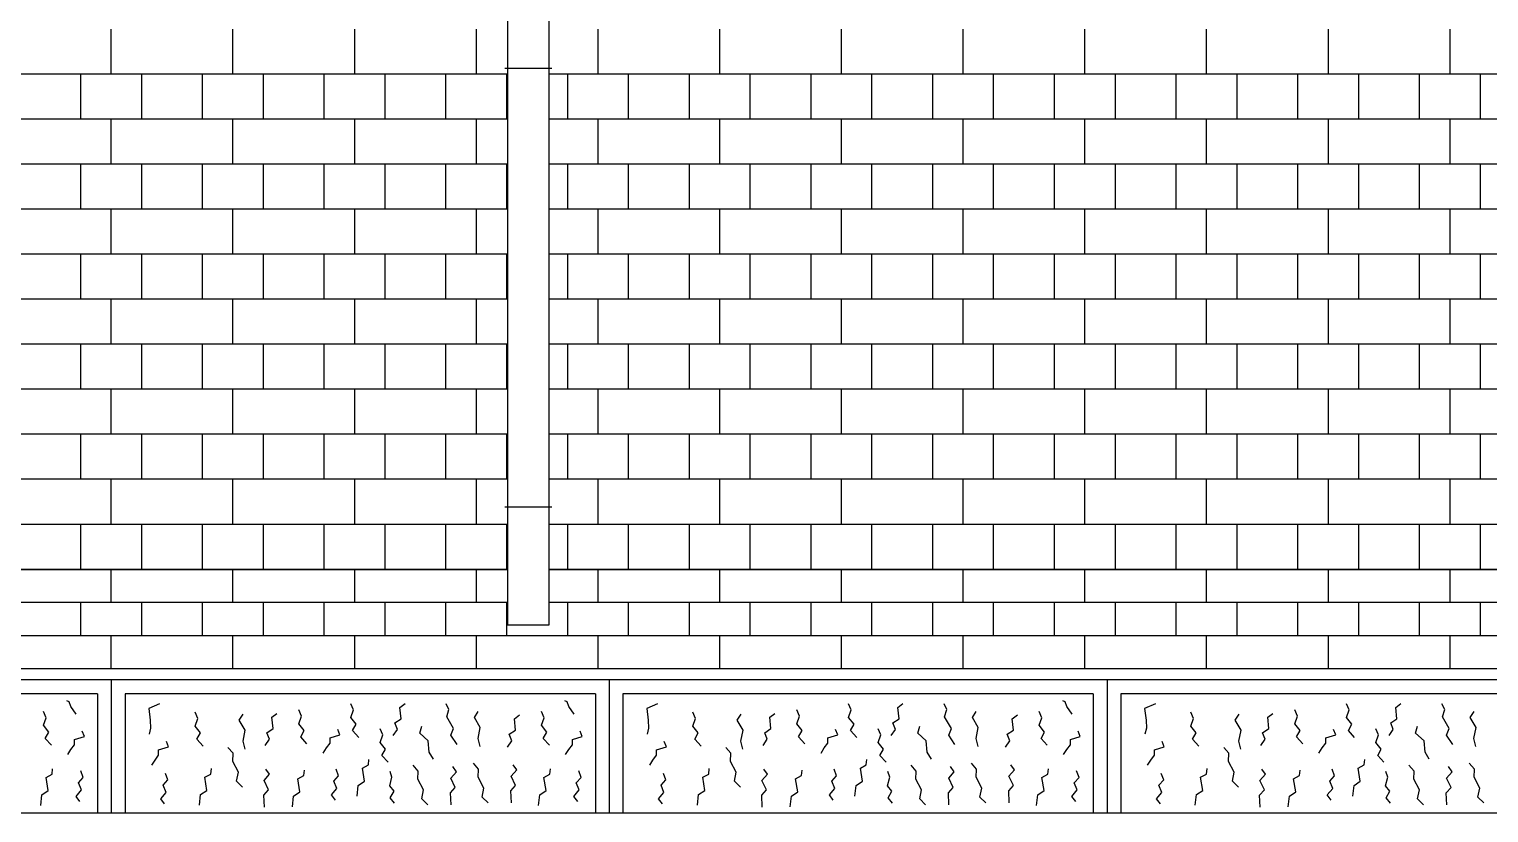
# Model space of a CAD drawing. Extents: x 177441 to 211081, y -129942 to -106182.
# Drawn here: x 199495 to 202133, y -121030 to -119613 of the extents above; entities that cross this region are included whole.
import ezdxf

# ---------------------------------------------------------------- set-up
doc = ezdxf.new("R2010")
doc.units = 0
doc.header["$LTSCALE"] = 50
doc.header["$MEASUREMENT"] = 0
for name, color, linetype in [('COL', 2, 'CONTINUOUS'), ('ele-3', 6, 'CONTINUOUS'), ('h', 5, 'CONTINUOUS'), ('HAT', 5, 'CONTINUOUS'), ('W-2', 2, 'CONTINUOUS'), ('WID', 4, 'CONTINUOUS')]:
    doc.layers.add(name, color=color, linetype=linetype)

msp = doc.modelspace()

# ---------------------------------------------------------------- linework, layer by layer
at = {"layer": 'COL'}
for p, q in [((200439.6, -119684.5), (200354.6, -119684.5)), ((200439.6, -119684.5), (200354.6, -119684.5)), ((200439.6, -120477.5), (200354.6, -120477.5))]:
    msp.add_line(p, q, dxfattribs=at)
at = {"layer": 'ele-3'}
for p, q in [((191614.5, -120589.6), (199639.7, -120589.6)), ((199639.7, -120589.6), (192457.7, -120589.6)), ((199588.3, -120589.6), (200359.6, -120589.6)), ((200359.6, -120589.6), (199588.3, -120589.6)), ((204108.3, -120589.6), (200434.6, -120589.6)), ((200434.6, -120589.6), (204108.3, -120589.6)), ((199639.7, -120649.6), (191614.5, -120649.6)), ((200359.6, -120649.6), (199588.3, -120649.6)), ((204108.3, -120649.6), (200434.6, -120649.6)), ((199639.7, -120709.6), (191539.5, -120709.6)), ((204108.3, -120709.6), (199639.7, -120709.6))]:
    msp.add_line(p, q, dxfattribs=at)
msp.add_lwpolyline([(200434.6, -120689.6), (200434.6, -115719.6), (200359.6, -115719.6), (200359.6, -120689.6), (200434.6, -120689.6)], close=True, dxfattribs=at)
for points in [[(199643.3, -120649.6), (199643.3, -120589.6)], [(199863.3, -120649.6), (199863.3, -120589.6)], [(200083.3, -120649.6), (200083.3, -120589.6)], [(200303.3, -120649.6), (200303.3, -120589.6)], [(200523.3, -120649.6), (200523.3, -120589.6)], [(200743.3, -120649.6), (200743.3, -120589.6)], [(200963.3, -120649.6), (200963.3, -120589.6)], [(201183.3, -120649.6), (201183.3, -120589.6)], [(201403.3, -120649.6), (201403.3, -120589.6)], [(201623.3, -120649.6), (201623.3, -120589.6)], [(201843.3, -120649.6), (201843.3, -120589.6)], [(202063.3, -120649.6), (202063.3, -120589.6)], [(199588.3, -120709.6), (199588.3, -120649.6)], [(199698.3, -120709.6), (199698.3, -120649.6)], [(199808.3, -120709.6), (199808.3, -120649.6)], [(199918.3, -120709.6), (199918.3, -120649.6)], [(200028.3, -120709.6), (200028.3, -120649.6)], [(200138.3, -120709.6), (200138.3, -120649.6)], [(200248.3, -120709.6), (200248.3, -120649.6)], [(200358.3, -120709.6), (200358.3, -120649.6)], [(200468.3, -120709.6), (200468.3, -120649.6)], [(200578.3, -120709.6), (200578.3, -120649.6)], [(200688.3, -120709.6), (200688.3, -120649.6)], [(200798.3, -120709.6), (200798.3, -120649.6)], [(200908.3, -120709.6), (200908.3, -120649.6)], [(201018.3, -120709.6), (201018.3, -120649.6)], [(201128.3, -120709.6), (201128.3, -120649.6)], [(201238.3, -120709.6), (201238.3, -120649.6)], [(201348.3, -120709.6), (201348.3, -120649.6)], [(201458.3, -120709.6), (201458.3, -120649.6)], [(201568.3, -120709.6), (201568.3, -120649.6)], [(201678.3, -120709.6), (201678.3, -120649.6)], [(201788.3, -120709.6), (201788.3, -120649.6)], [(201898.3, -120709.6), (201898.3, -120649.6)], [(202008.3, -120709.6), (202008.3, -120649.6)], [(202118.3, -120709.6), (202118.3, -120649.6)], [(199643.3, -120769.6), (199643.3, -120709.6)], [(199863.3, -120769.6), (199863.3, -120709.6)], [(200083.3, -120769.6), (200083.3, -120709.6)], [(200303.3, -120769.6), (200303.3, -120709.6)], [(200523.3, -120769.6), (200523.3, -120709.6)], [(200743.3, -120769.6), (200743.3, -120709.6)], [(200963.3, -120769.6), (200963.3, -120709.6)], [(201183.3, -120769.6), (201183.3, -120709.6)], [(201403.3, -120769.6), (201403.3, -120709.6)], [(201623.3, -120769.6), (201623.3, -120709.6)], [(201843.3, -120769.6), (201843.3, -120709.6)], [(202063.3, -120769.6), (202063.3, -120709.6)]]:
    msp.add_lwpolyline(points, dxfattribs=at)
at = {"layer": 'h'}
for p, q in [((199639.7, -119694.7), (191614.5, -119694.7)), ((200359.6, -119694.7), (199588.3, -119694.7)), ((204108.3, -119694.7), (200434.6, -119694.7)), ((199639.7, -119776.1), (191614.5, -119776.1)), ((200359.6, -119776.1), (199588.3, -119776.1)), ((204108.3, -119776.1), (200434.6, -119776.1)), ((199639.7, -119857.5), (191614.5, -119857.5)), ((200359.6, -119857.5), (199588.3, -119857.5)), ((204108.3, -119857.5), (200434.6, -119857.5)), ((199639.7, -119938.8), (191614.5, -119938.8)), ((200359.6, -119938.8), (199588.3, -119938.8)), ((204108.3, -119938.8), (200434.6, -119938.8)), ((199639.7, -120020.2), (191614.5, -120020.2)), ((200359.6, -120020.2), (199588.3, -120020.2)), ((204108.3, -120020.2), (200434.6, -120020.2)), ((199639.7, -120101.5), (191614.5, -120101.5)), ((200359.6, -120101.5), (199588.3, -120101.5)), ((204108.3, -120101.5), (200434.6, -120101.5)), ((199639.7, -120182.9), (191614.5, -120182.9)), ((200359.6, -120182.9), (199588.3, -120182.9)), ((204108.3, -120182.9), (200434.6, -120182.9)), ((199639.7, -120264.2), (191614.5, -120264.2)), ((200359.6, -120264.2), (199588.3, -120264.2)), ((204108.3, -120264.2), (200434.6, -120264.2)), ((199639.7, -120345.6), (191614.5, -120345.6)), ((200359.6, -120345.6), (199588.3, -120345.6)), ((204108.3, -120345.6), (200434.6, -120345.6)), ((199639.7, -120426.9), (191614.5, -120426.9)), ((200359.6, -120426.9), (199588.3, -120426.9)), ((204108.3, -120426.9), (200434.6, -120426.9)), ((199639.7, -120508.3), (191614.5, -120508.3)), ((200359.6, -120508.3), (199588.3, -120508.3)), ((204108.3, -120508.3), (200434.6, -120508.3))]:
    msp.add_line(p, q, dxfattribs=at)
for points in [[(199643.3, -119694.7), (199643.3, -119613.4)], [(199863.3, -119694.7), (199863.3, -119613.4)], [(200083.3, -119694.7), (200083.3, -119613.4)], [(200303.3, -119694.7), (200303.3, -119613.4)], [(200523.3, -119694.7), (200523.3, -119613.4)], [(200743.3, -119694.7), (200743.3, -119613.4)], [(200963.3, -119694.7), (200963.3, -119613.4)], [(201183.3, -119694.7), (201183.3, -119613.4)], [(201403.3, -119694.7), (201403.3, -119613.4)], [(201623.3, -119694.7), (201623.3, -119613.4)], [(201843.3, -119694.7), (201843.3, -119613.4)], [(202063.3, -119694.7), (202063.3, -119613.4)], [(199588.3, -119776.1), (199588.3, -119694.7)], [(199698.3, -119776.1), (199698.3, -119694.7)], [(199808.3, -119776.1), (199808.3, -119694.7)], [(199918.3, -119776.1), (199918.3, -119694.7)], [(200028.3, -119776.1), (200028.3, -119694.7)], [(200138.3, -119776.1), (200138.3, -119694.7)], [(200248.3, -119776.1), (200248.3, -119694.7)], [(200358.3, -119776.1), (200358.3, -119694.7)], [(200468.3, -119776.1), (200468.3, -119694.7)], [(200578.3, -119776.1), (200578.3, -119694.7)], [(200688.3, -119776.1), (200688.3, -119694.7)], [(200798.3, -119776.1), (200798.3, -119694.7)], [(200908.3, -119776.1), (200908.3, -119694.7)], [(201018.3, -119776.1), (201018.3, -119694.7)], [(201128.3, -119776.1), (201128.3, -119694.7)], [(201238.3, -119776.1), (201238.3, -119694.7)], [(201348.3, -119776.1), (201348.3, -119694.7)], [(201458.3, -119776.1), (201458.3, -119694.7)], [(201568.3, -119776.1), (201568.3, -119694.7)], [(201678.3, -119776.1), (201678.3, -119694.7)], [(201788.3, -119776.1), (201788.3, -119694.7)], [(201898.3, -119776.1), (201898.3, -119694.7)], [(202008.3, -119776.1), (202008.3, -119694.7)], [(202118.3, -119776.1), (202118.3, -119694.7)], [(199643.3, -119857.5), (199643.3, -119776.1)], [(199863.3, -119857.5), (199863.3, -119776.1)], [(200083.3, -119857.5), (200083.3, -119776.1)], [(200303.3, -119857.5), (200303.3, -119776.1)], [(200523.3, -119857.5), (200523.3, -119776.1)], [(200743.3, -119857.5), (200743.3, -119776.1)], [(200963.3, -119857.5), (200963.3, -119776.1)], [(201183.3, -119857.5), (201183.3, -119776.1)], [(201403.3, -119857.5), (201403.3, -119776.1)], [(201623.3, -119857.5), (201623.3, -119776.1)], [(201843.3, -119857.5), (201843.3, -119776.1)], [(202063.3, -119857.5), (202063.3, -119776.1)], [(199588.3, -119938.8), (199588.3, -119857.5)], [(199698.3, -119938.8), (199698.3, -119857.5)], [(199808.3, -119938.8), (199808.3, -119857.5)], [(199918.3, -119938.8), (199918.3, -119857.5)], [(200028.3, -119938.8), (200028.3, -119857.5)], [(200138.3, -119938.8), (200138.3, -119857.5)], [(200248.3, -119938.8), (200248.3, -119857.5)], [(200358.3, -119938.8), (200358.3, -119857.5)], [(200468.3, -119938.8), (200468.3, -119857.5)], [(200578.3, -119938.8), (200578.3, -119857.5)], [(200688.3, -119938.8), (200688.3, -119857.5)], [(200798.3, -119938.8), (200798.3, -119857.5)], [(200908.3, -119938.8), (200908.3, -119857.5)], [(201018.3, -119938.8), (201018.3, -119857.5)], [(201128.3, -119938.8), (201128.3, -119857.5)], [(201238.3, -119938.8), (201238.3, -119857.5)], [(201348.3, -119938.8), (201348.3, -119857.5)], [(201458.3, -119938.8), (201458.3, -119857.5)], [(201568.3, -119938.8), (201568.3, -119857.5)], [(201678.3, -119938.8), (201678.3, -119857.5)], [(201788.3, -119938.8), (201788.3, -119857.5)], [(201898.3, -119938.8), (201898.3, -119857.5)], [(202008.3, -119938.8), (202008.3, -119857.5)], [(202118.3, -119938.8), (202118.3, -119857.5)], [(199643.3, -120020.2), (199643.3, -119938.8)], [(199863.3, -120020.2), (199863.3, -119938.8)], [(200083.3, -120020.2), (200083.3, -119938.8)], [(200303.3, -120020.2), (200303.3, -119938.8)], [(200523.3, -120020.2), (200523.3, -119938.8)], [(200743.3, -120020.2), (200743.3, -119938.8)], [(200963.3, -120020.2), (200963.3, -119938.8)], [(201183.3, -120020.2), (201183.3, -119938.8)], [(201403.3, -120020.2), (201403.3, -119938.8)], [(201623.3, -120020.2), (201623.3, -119938.8)], [(201843.3, -120020.2), (201843.3, -119938.8)], [(202063.3, -120020.2), (202063.3, -119938.8)], [(199588.3, -120101.5), (199588.3, -120020.2)], [(199698.3, -120101.5), (199698.3, -120020.2)], [(199808.3, -120101.5), (199808.3, -120020.2)], [(199918.3, -120101.5), (199918.3, -120020.2)], [(200028.3, -120101.5), (200028.3, -120020.2)], [(200138.3, -120101.5), (200138.3, -120020.2)], [(200248.3, -120101.5), (200248.3, -120020.2)], [(200358.3, -120101.5), (200358.3, -120020.2)], [(200468.3, -120101.5), (200468.3, -120020.2)], [(200578.3, -120101.5), (200578.3, -120020.2)], [(200688.3, -120101.5), (200688.3, -120020.2)], [(200798.3, -120101.5), (200798.3, -120020.2)], [(200908.3, -120101.5), (200908.3, -120020.2)], [(201018.3, -120101.5), (201018.3, -120020.2)], [(201128.3, -120101.5), (201128.3, -120020.2)], [(201238.3, -120101.5), (201238.3, -120020.2)], [(201348.3, -120101.5), (201348.3, -120020.2)], [(201458.3, -120101.5), (201458.3, -120020.2)], [(201568.3, -120101.5), (201568.3, -120020.2)], [(201678.3, -120101.5), (201678.3, -120020.2)], [(201788.3, -120101.5), (201788.3, -120020.2)], [(201898.3, -120101.5), (201898.3, -120020.2)], [(202008.3, -120101.5), (202008.3, -120020.2)], [(202118.3, -120101.5), (202118.3, -120020.2)], [(199643.3, -120182.9), (199643.3, -120101.5)], [(199863.3, -120182.9), (199863.3, -120101.5)], [(200083.3, -120182.9), (200083.3, -120101.5)], [(200303.3, -120182.9), (200303.3, -120101.5)], [(200523.3, -120182.9), (200523.3, -120101.5)], [(200743.3, -120182.9), (200743.3, -120101.5)], [(200963.3, -120182.9), (200963.3, -120101.5)], [(201183.3, -120182.9), (201183.3, -120101.5)], [(201403.3, -120182.9), (201403.3, -120101.5)], [(201623.3, -120182.9), (201623.3, -120101.5)], [(201843.3, -120182.9), (201843.3, -120101.5)], [(202063.3, -120182.9), (202063.3, -120101.5)], [(199588.3, -120264.2), (199588.3, -120182.9)], [(199698.3, -120264.2), (199698.3, -120182.9)], [(199808.3, -120264.2), (199808.3, -120182.9)], [(199918.3, -120264.2), (199918.3, -120182.9)], [(200028.3, -120264.2), (200028.3, -120182.9)], [(200138.3, -120264.2), (200138.3, -120182.9)], [(200248.3, -120264.2), (200248.3, -120182.9)], [(200358.3, -120264.2), (200358.3, -120182.9)], [(200468.3, -120264.2), (200468.3, -120182.9)], [(200578.3, -120264.2), (200578.3, -120182.9)], [(200688.3, -120264.2), (200688.3, -120182.9)], [(200798.3, -120264.2), (200798.3, -120182.9)], [(200908.3, -120264.2), (200908.3, -120182.9)], [(201018.3, -120264.2), (201018.3, -120182.9)], [(201128.3, -120264.2), (201128.3, -120182.9)], [(201238.3, -120264.2), (201238.3, -120182.9)], [(201348.3, -120264.2), (201348.3, -120182.9)], [(201458.3, -120264.2), (201458.3, -120182.9)], [(201568.3, -120264.2), (201568.3, -120182.9)], [(201678.3, -120264.2), (201678.3, -120182.9)], [(201788.3, -120264.2), (201788.3, -120182.9)], [(201898.3, -120264.2), (201898.3, -120182.9)], [(202008.3, -120264.2), (202008.3, -120182.9)], [(202118.3, -120264.2), (202118.3, -120182.9)], [(199643.3, -120345.6), (199643.3, -120264.2)], [(199863.3, -120345.6), (199863.3, -120264.2)], [(200083.3, -120345.6), (200083.3, -120264.2)], [(200303.3, -120345.6), (200303.3, -120264.2)], [(200523.3, -120345.6), (200523.3, -120264.2)], [(200743.3, -120345.6), (200743.3, -120264.2)], [(200963.3, -120345.6), (200963.3, -120264.2)], [(201183.3, -120345.6), (201183.3, -120264.2)], [(201403.3, -120345.6), (201403.3, -120264.2)], [(201623.3, -120345.6), (201623.3, -120264.2)], [(201843.3, -120345.6), (201843.3, -120264.2)], [(202063.3, -120345.6), (202063.3, -120264.2)], [(199588.3, -120426.9), (199588.3, -120345.6)], [(199698.3, -120426.9), (199698.3, -120345.6)], [(199808.3, -120426.9), (199808.3, -120345.6)], [(199918.3, -120426.9), (199918.3, -120345.6)], [(200028.3, -120426.9), (200028.3, -120345.6)], [(200138.3, -120426.9), (200138.3, -120345.6)], [(200248.3, -120426.9), (200248.3, -120345.6)], [(200358.3, -120426.9), (200358.3, -120345.6)], [(200468.3, -120426.9), (200468.3, -120345.6)], [(200578.3, -120426.9), (200578.3, -120345.6)], [(200688.3, -120426.9), (200688.3, -120345.6)], [(200798.3, -120426.9), (200798.3, -120345.6)], [(200908.3, -120426.9), (200908.3, -120345.6)], [(201018.3, -120426.9), (201018.3, -120345.6)], [(201128.3, -120426.9), (201128.3, -120345.6)], [(201238.3, -120426.9), (201238.3, -120345.6)], [(201348.3, -120426.9), (201348.3, -120345.6)], [(201458.3, -120426.9), (201458.3, -120345.6)], [(201568.3, -120426.9), (201568.3, -120345.6)], [(201678.3, -120426.9), (201678.3, -120345.6)], [(201788.3, -120426.9), (201788.3, -120345.6)], [(201898.3, -120426.9), (201898.3, -120345.6)], [(202008.3, -120426.9), (202008.3, -120345.6)], [(202118.3, -120426.9), (202118.3, -120345.6)], [(199643.3, -120508.3), (199643.3, -120426.9)], [(199863.3, -120508.3), (199863.3, -120426.9)], [(200083.3, -120508.3), (200083.3, -120426.9)], [(200303.3, -120508.3), (200303.3, -120426.9)], [(200523.3, -120508.3), (200523.3, -120426.9)], [(200743.3, -120508.3), (200743.3, -120426.9)], [(200963.3, -120508.3), (200963.3, -120426.9)], [(201183.3, -120508.3), (201183.3, -120426.9)], [(201403.3, -120508.3), (201403.3, -120426.9)], [(201623.3, -120508.3), (201623.3, -120426.9)], [(201843.3, -120508.3), (201843.3, -120426.9)], [(202063.3, -120508.3), (202063.3, -120426.9)], [(199588.3, -120589.6), (199588.3, -120508.3)], [(199698.3, -120589.6), (199698.3, -120508.3)], [(199808.3, -120589.6), (199808.3, -120508.3)], [(199918.3, -120589.6), (199918.3, -120508.3)], [(200028.3, -120589.6), (200028.3, -120508.3)], [(200138.3, -120589.6), (200138.3, -120508.3)], [(200248.3, -120589.6), (200248.3, -120508.3)], [(200358.3, -120589.6), (200358.3, -120508.3)], [(200468.3, -120589.6), (200468.3, -120508.3)], [(200578.3, -120589.6), (200578.3, -120508.3)], [(200688.3, -120589.6), (200688.3, -120508.3)], [(200798.3, -120589.6), (200798.3, -120508.3)], [(200908.3, -120589.6), (200908.3, -120508.3)], [(201018.3, -120589.6), (201018.3, -120508.3)], [(201128.3, -120589.6), (201128.3, -120508.3)], [(201238.3, -120589.6), (201238.3, -120508.3)], [(201348.3, -120589.6), (201348.3, -120508.3)], [(201458.3, -120589.6), (201458.3, -120508.3)], [(201568.3, -120589.6), (201568.3, -120508.3)], [(201678.3, -120589.6), (201678.3, -120508.3)], [(201788.3, -120589.6), (201788.3, -120508.3)], [(201898.3, -120589.6), (201898.3, -120508.3)], [(202008.3, -120589.6), (202008.3, -120508.3)], [(202118.3, -120589.6), (202118.3, -120508.3)], [(199579.9, -120851.2), (199570.4, -120837.2), (199567.3, -120829.1), (199563.1, -120827.4)], [(199730.6, -120832.4), (199711.2, -120841.1), (199713.9, -120862.1), (199714.4, -120876.6), (199711.7, -120887.4)], [(200090.7, -120893.4), (200079.4, -120881), (200085.9, -120869.7), (200076.2, -120857.3), (200081, -120843.8), (200076.2, -120832.5)], [(200152.9, -120890), (200160.6, -120878.8), (200156, -120867.1), (200167.2, -120859.5), (200165.1, -120839.1), (200174.3, -120832)], [(200268.3, -120905.9), (200257.1, -120889.3), (200261.9, -120877.4), (200249.6, -120856.3), (200253.7, -120842.7), (200248.6, -120832.5)], [(200479.9, -120851.2), (200470.4, -120837.2), (200467.3, -120829.1), (200463.1, -120827.4)], [(200630.6, -120832.4), (200611.2, -120841.1), (200613.9, -120862.1), (200614.4, -120876.6), (200611.7, -120887.4)], [(200990.7, -120893.4), (200979.4, -120881), (200985.9, -120869.7), (200976.2, -120857.3), (200981, -120843.8), (200976.2, -120832.5)], [(201052.9, -120890), (201060.6, -120878.8), (201056, -120867.1), (201067.2, -120859.5), (201065.1, -120839.1), (201074.3, -120832)], [(201168.3, -120905.9), (201157.1, -120889.3), (201161.9, -120877.4), (201149.6, -120856.3), (201153.7, -120842.7), (201148.6, -120832.5)], [(201379.9, -120851.2), (201370.4, -120837.2), (201367.3, -120829.1), (201363.1, -120827.4)], [(201530.6, -120832.4), (201511.2, -120841.1), (201513.9, -120862.1), (201514.4, -120876.6), (201511.7, -120887.4)], [(201890.7, -120893.4), (201879.4, -120881), (201885.9, -120869.7), (201876.2, -120857.3), (201881, -120843.8), (201876.2, -120832.5)], [(201952.9, -120890), (201960.6, -120878.8), (201956, -120867.1), (201967.2, -120859.5), (201965.1, -120839.1), (201974.3, -120832)], [(202068.3, -120905.9), (202057.1, -120889.3), (202061.9, -120877.4), (202049.6, -120856.3), (202053.7, -120842.7), (202048.6, -120832.5)], [(199535.3, -120907.5), (199523.9, -120895.1), (199530.4, -120883.8), (199520.7, -120871.4), (199525.6, -120858), (199520.7, -120846.6)], [(199809.3, -120908.9), (199798, -120896.5), (199804.4, -120885.2), (199794.7, -120872.8), (199799.6, -120859.4), (199794.7, -120848)], [(199885.1, -120914.5), (199881.5, -120900.4), (199885.4, -120880.2), (199874.8, -120862.3), (199881.9, -120851.5)], [(199921.5, -120907.9), (199929.1, -120896.7), (199924.5, -120885), (199935.7, -120877.4), (199933.7, -120857), (199942.8, -120849.9)], [(199997, -120904.7), (199985.7, -120892.3), (199992.2, -120881), (199982.5, -120868.6), (199987.3, -120855.1), (199982.5, -120843.8)], [(200310, -120909.6), (200306.4, -120895.4), (200310.3, -120875.2), (200299.8, -120857.3), (200306.8, -120846.6)], [(200359.7, -120910.7), (200367.3, -120899.5), (200362.8, -120887.8), (200373.9, -120880.2), (200371.9, -120859.8), (200381.1, -120852.7)], [(200435.3, -120907.5), (200423.9, -120895.1), (200430.4, -120883.8), (200420.7, -120871.4), (200425.6, -120858), (200420.7, -120846.6)], [(200709.3, -120908.9), (200698, -120896.5), (200704.4, -120885.2), (200694.7, -120872.8), (200699.6, -120859.4), (200694.7, -120848)], [(200785.1, -120914.5), (200781.5, -120900.4), (200785.4, -120880.2), (200774.8, -120862.3), (200781.9, -120851.5)], [(200821.5, -120907.9), (200829.1, -120896.7), (200824.5, -120885), (200835.7, -120877.4), (200833.7, -120857), (200842.8, -120849.9)], [(200897, -120904.7), (200885.7, -120892.3), (200892.2, -120881), (200882.5, -120868.6), (200887.3, -120855.1), (200882.5, -120843.8)], [(201210, -120909.6), (201206.4, -120895.4), (201210.3, -120875.2), (201199.8, -120857.3), (201206.8, -120846.6)], [(201259.7, -120910.7), (201267.3, -120899.5), (201262.8, -120887.8), (201273.9, -120880.2), (201271.9, -120859.8), (201281.1, -120852.7)], [(201335.3, -120907.5), (201323.9, -120895.1), (201330.4, -120883.8), (201320.7, -120871.4), (201325.6, -120858), (201320.7, -120846.6)], [(201609.3, -120908.9), (201598, -120896.5), (201604.4, -120885.2), (201594.7, -120872.8), (201599.6, -120859.4), (201594.7, -120848)], [(201685.1, -120914.5), (201681.5, -120900.4), (201685.4, -120880.2), (201674.8, -120862.3), (201681.9, -120851.5)], [(201721.5, -120907.9), (201729.1, -120896.7), (201724.5, -120885), (201735.7, -120877.4), (201733.7, -120857), (201742.8, -120849.9)], [(201797, -120904.7), (201785.7, -120892.3), (201792.2, -120881), (201782.5, -120868.6), (201787.3, -120855.1), (201782.5, -120843.8)], [(202110, -120909.6), (202106.4, -120895.4), (202110.3, -120875.2), (202099.8, -120857.3), (202106.8, -120846.6)], [(199564.6, -120924.4), (199570.5, -120915.2), (199577, -120906.6), (199577, -120896.9), (199594.7, -120891.5), (199591, -120881.8)], [(200026.3, -120921.6), (200032.2, -120912.4), (200038.7, -120903.8), (200038.7, -120894.1), (200056.5, -120888.7), (200052.7, -120879)], [(200143.8, -120938.4), (200132.5, -120926.1), (200139, -120914.7), (200129.3, -120902.4), (200134.1, -120888.9), (200129.3, -120877.6)], [(200225.7, -120932.7), (200218.2, -120920.2), (200216.2, -120899.7), (200201, -120885.5), (200204.7, -120873.2)], [(200464.6, -120924.4), (200470.5, -120915.2), (200477, -120906.6), (200477, -120896.9), (200494.7, -120891.5), (200491, -120881.8)], [(200926.3, -120921.6), (200932.2, -120912.4), (200938.7, -120903.8), (200938.7, -120894.1), (200956.5, -120888.7), (200952.7, -120879)], [(201043.8, -120938.4), (201032.5, -120926.1), (201039, -120914.7), (201029.3, -120902.4), (201034.1, -120888.9), (201029.3, -120877.6)], [(201125.7, -120932.7), (201118.2, -120920.2), (201116.2, -120899.7), (201101, -120885.5), (201104.7, -120873.2)], [(201364.6, -120924.4), (201370.5, -120915.2), (201377, -120906.6), (201377, -120896.9), (201394.7, -120891.5), (201391, -120881.8)], [(201826.3, -120921.6), (201832.2, -120912.4), (201838.7, -120903.8), (201838.7, -120894.1), (201856.5, -120888.7), (201852.7, -120879)], [(201943.8, -120938.4), (201932.5, -120926.1), (201939, -120914.7), (201929.3, -120902.4), (201934.1, -120888.9), (201929.3, -120877.6)], [(202025.7, -120932.7), (202018.2, -120920.2), (202016.2, -120899.7), (202001, -120885.5), (202004.7, -120873.2)], [(199716.6, -120943.4), (199722.5, -120934.2), (199728.9, -120925.6), (199728.9, -120915.9), (199746.7, -120910.5), (199742.9, -120900.8)], [(199880.6, -120983), (199869.8, -120972.2), (199873.1, -120956), (199862.8, -120936.6), (199863.4, -120922.1), (199854.2, -120911.3)], [(200616.6, -120943.4), (200622.5, -120934.2), (200628.9, -120925.6), (200628.9, -120915.9), (200646.7, -120910.5), (200642.9, -120900.8)], [(200780.6, -120983), (200769.8, -120972.2), (200773.1, -120956), (200762.8, -120936.6), (200763.4, -120922.1), (200754.2, -120911.3)], [(201516.6, -120943.4), (201522.5, -120934.2), (201528.9, -120925.6), (201528.9, -120915.9), (201546.7, -120910.5), (201542.9, -120900.8)], [(201680.6, -120983), (201669.8, -120972.2), (201673.1, -120956), (201662.8, -120936.6), (201663.4, -120922.1), (201654.2, -120911.3)], [(200087.6, -120999.5), (200089.7, -120980.1), (200101, -120972.6), (200097.3, -120948.9), (200108, -120943), (200109.1, -120933.3)], [(200324.4, -121011.8), (200313.6, -121001.1), (200316.9, -120984.9), (200306.6, -120965.5), (200307.2, -120951), (200298, -120940.2)], [(200987.6, -120999.5), (200989.7, -120980.1), (201001, -120972.6), (200997.3, -120948.9), (201008, -120943), (201009.1, -120933.3)], [(201224.4, -121011.8), (201213.6, -121001.1), (201216.9, -120984.9), (201206.6, -120965.5), (201207.2, -120951), (201198, -120940.2)], [(201887.6, -120999.5), (201889.7, -120980.1), (201901, -120972.6), (201897.3, -120948.9), (201908, -120943), (201909.1, -120933.3)], [(202124.4, -121011.8), (202113.6, -121001.1), (202116.9, -120984.9), (202106.6, -120965.5), (202107.2, -120951), (202098, -120940.2)], [(199515.8, -121016.5), (199518, -120997.2), (199529.3, -120989.6), (199525.5, -120965.9), (199536.3, -120960), (199537.3, -120950.3)], [(199586.6, -121009.3), (199579.6, -121000.1), (199589.3, -120988.3), (199583.9, -120975.4), (199592.6, -120965.7), (199588.3, -120953.8)], [(199739.7, -121013.7), (199732.7, -121004.6), (199742.4, -120992.7), (199737, -120979.8), (199745.6, -120970.1), (199741.3, -120958.3)], [(199802.7, -121016), (199804.9, -120996.7), (199816.2, -120989.1), (199812.4, -120965.4), (199823.2, -120959.5), (199824.3, -120949.8)], [(199920, -121019.6), (199919, -120997.8), (199927.6, -120988.1), (199919.5, -120971.3), (199929.6, -120959.7), (199923, -120950.5)], [(199970.7, -121018.9), (199972.9, -120999.6), (199984.2, -120992), (199980.4, -120968.3), (199991.2, -120962.4), (199992.3, -120952.7)], [(200048.4, -121006.5), (200041.4, -120997.3), (200051.1, -120985.5), (200045.7, -120972.6), (200054.3, -120962.9), (200050, -120951)], [(200155.4, -121012.5), (200147.7, -121002.6), (200154.5, -120990.5), (200146.6, -120980.6), (200150.6, -120965.4), (200147.2, -120954.9)], [(200215.3, -121015.3), (200204.6, -121004.5), (200207.8, -120988.4), (200197.6, -120969), (200198.1, -120954.4), (200188.9, -120943.7)], [(200257.5, -121015.3), (200256.5, -120993.5), (200265.1, -120983.8), (200257, -120967), (200267.1, -120955.3), (200260.5, -120946.2)], [(200366.6, -121011.9), (200365.5, -120990.1), (200374.2, -120980.4), (200366, -120963.6), (200376.2, -120951.9), (200369.6, -120942.8)], [(200415.8, -121016.5), (200418, -120997.2), (200429.3, -120989.6), (200425.5, -120965.9), (200436.3, -120960), (200437.3, -120950.3)], [(200486.6, -121009.3), (200479.6, -121000.1), (200489.3, -120988.3), (200483.9, -120975.4), (200492.6, -120965.7), (200488.3, -120953.8)], [(200639.7, -121013.7), (200632.7, -121004.6), (200642.4, -120992.7), (200637, -120979.8), (200645.6, -120970.1), (200641.3, -120958.3)], [(200702.7, -121016), (200704.9, -120996.7), (200716.2, -120989.1), (200712.4, -120965.4), (200723.2, -120959.5), (200724.3, -120949.8)], [(200820, -121019.6), (200819, -120997.8), (200827.6, -120988.1), (200819.5, -120971.3), (200829.6, -120959.7), (200823, -120950.5)], [(200870.7, -121018.9), (200872.9, -120999.6), (200884.2, -120992), (200880.4, -120968.3), (200891.2, -120962.4), (200892.3, -120952.7)], [(200948.4, -121006.5), (200941.4, -120997.3), (200951.1, -120985.5), (200945.7, -120972.6), (200954.3, -120962.9), (200950, -120951)], [(201055.4, -121012.5), (201047.7, -121002.6), (201054.5, -120990.5), (201046.6, -120980.6), (201050.6, -120965.4), (201047.2, -120954.9)], [(201115.3, -121015.3), (201104.6, -121004.5), (201107.8, -120988.4), (201097.6, -120969), (201098.1, -120954.4), (201088.9, -120943.7)], [(201157.5, -121015.3), (201156.5, -120993.5), (201165.1, -120983.8), (201157, -120967), (201167.1, -120955.3), (201160.5, -120946.2)], [(201266.6, -121011.9), (201265.5, -120990.1), (201274.2, -120980.4), (201266, -120963.6), (201276.2, -120951.9), (201269.6, -120942.8)], [(201315.8, -121016.5), (201318, -120997.2), (201329.3, -120989.6), (201325.5, -120965.9), (201336.3, -120960), (201337.3, -120950.3)], [(201386.6, -121009.3), (201379.6, -121000.1), (201389.3, -120988.3), (201383.9, -120975.4), (201392.6, -120965.7), (201388.3, -120953.8)], [(201539.7, -121013.7), (201532.7, -121004.6), (201542.4, -120992.7), (201537, -120979.8), (201545.6, -120970.1), (201541.3, -120958.3)], [(201602.7, -121016), (201604.9, -120996.7), (201616.2, -120989.1), (201612.4, -120965.4), (201623.2, -120959.5), (201624.3, -120949.8)], [(201720, -121019.6), (201719, -120997.8), (201727.6, -120988.1), (201719.5, -120971.3), (201729.6, -120959.7), (201723, -120950.5)], [(201770.7, -121018.9), (201772.9, -120999.6), (201784.2, -120992), (201780.4, -120968.3), (201791.2, -120962.4), (201792.3, -120952.7)], [(201848.4, -121006.5), (201841.4, -120997.3), (201851.1, -120985.5), (201845.7, -120972.6), (201854.3, -120962.9), (201850, -120951)], [(201955.4, -121012.5), (201947.7, -121002.6), (201954.5, -120990.5), (201946.6, -120980.6), (201950.6, -120965.4), (201947.2, -120954.9)], [(202015.3, -121015.3), (202004.6, -121004.5), (202007.8, -120988.4), (201997.6, -120969), (201998.1, -120954.4), (201988.9, -120943.7)], [(202057.5, -121015.3), (202056.5, -120993.5), (202065.1, -120983.8), (202057, -120967), (202067.1, -120955.3), (202060.5, -120946.2)]]:
    msp.add_lwpolyline(points, dxfattribs=at)
at = {"layer": 'HAT'}
for p, q in [((204108.3, -120769.6), (190581, -120769.6)), ((199618.3, -120814.6), (198768.3, -120814.6)), ((199618.3, -120814.6), (199618.3, -121029.6)), ((200518.3, -120814.6), (199668.3, -120814.6)), ((199668.3, -120814.6), (199668.3, -121029.6)), ((200518.3, -120814.6), (200518.3, -121029.6)), ((201418.3, -120814.6), (200568.3, -120814.6)), ((200568.3, -120814.6), (200568.3, -121029.6)), ((201418.3, -120814.6), (201418.3, -121029.6)), ((202318.3, -120814.6), (201468.3, -120814.6)), ((201468.3, -120814.6), (201468.3, -121029.6))]:
    msp.add_line(p, q, dxfattribs=at)
at = {"layer": 'W-2'}
msp.add_line((190668.3, -121029.6), (204959.5, -121029.6), dxfattribs=at)
at = {"layer": 'WID'}
for p, q in [((204168.3, -120789.6), (190587.7, -120789.6)), ((199643.3, -120789.6), (199643.3, -121029.6)), ((200543.3, -120789.6), (200543.3, -121029.6)), ((201443.3, -120789.6), (201443.3, -121029.6))]:
    msp.add_line(p, q, dxfattribs=at)

doc.saveas('drawing.dxf')
